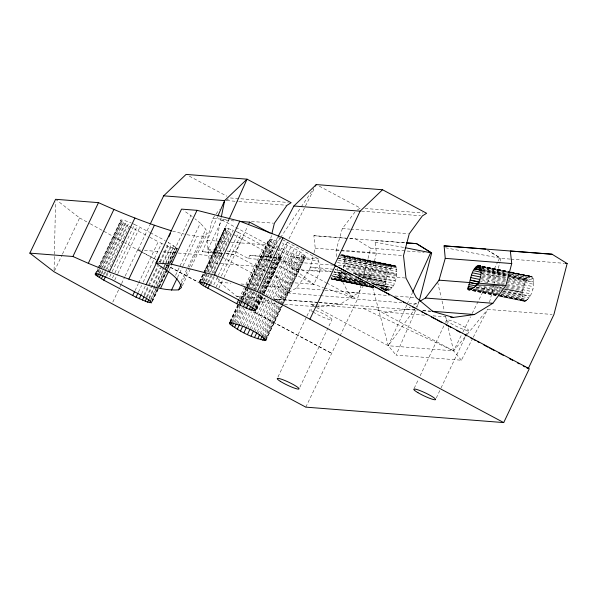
<?xml version="1.0" encoding="UTF-8"?>
<svg xmlns="http://www.w3.org/2000/svg" width="597" height="597" viewBox="0 0 597 597"><rect width="100%" height="100%" fill="white"/><g stroke="black" fill="none" stroke-linecap="round" stroke-linejoin="round"><path stroke-width="0.45" stroke-dasharray="2.98 2.24" d="M54.096 269.926L55.528 202.077M384.311 289.963L387.96 290.717L387.125 290.403C383.543 282.56 386.96 269.777 394.52 265.441L395.356 265.755C399.102 272.128 394.818 293.769 384.356 289.978M524.808 301.403L523.979 301.089C520.39 293.239 523.815 280.463 531.367 276.12L532.203 276.433C535.785 284.276 532.367 297.06 524.808 301.403L499.592 296.231M340.85 254.889L393.557 265.613L340.977 254.837L342.715 254.986C345.514 258.523 343.865 263.658 343.156 267.665L395.848 278.441M221.159 217.689L214.017 252.762L202.279 251.71L217.554 216.778M176.443 250.673L177.339 248.583L176.779 247.859L165.6 240.852M264.128 293.299L281.306 257.113L280.844 255.979L277.889 253.725L259.904 291.59M270.866 258.613L269.12 245.128L271.434 235.502M367.2 280.389L371.11 274.859L376.453 252.994L374.864 240.464L405.453 242.8L348.066 238.375M340.059 335.85L357.439 299.246L362.551 279.545M362.782 278.65L370.685 248.195L355.588 238.89L348.178 238.33M419.124 301.321L416.93 307.418M489.518 302.246L494.167 284.336M494.398 283.441L499.973 261.949M500.204 261.046L500.905 258.359L488.831 250.919M215.129 273.351L209.525 262.725L207.047 240.285L212.793 218.442L215.532 214.711M275.165 299.59L277.911 299.216L296.388 287.963L309.515 270.053L313.85 253.583M314.089 252.688L315.261 248.218L313.88 235.703L347.245 238.255M336.596 256.62L336.036 250.352L342.342 228.554L354.931 212.122M367.924 284.717L330.954 277.18L331.372 279.008L332.119 279.284C336.32 278.224 340.245 274.747 342.111 270.926M472.824 338.096L461.384 360.215L396.065 355.118L416.557 308.268M228.823 219.778L214.017 252.762L224.785 253.606M406.818 305.037L388.266 345.753L396.065 355.118M407.199 304.186L412.609 292.314M54.461 270.941L62.051 254.956M62.446 254.113L79.632 217.935L56.319 199.861M95.11 274.053L97.759 268.695M97.908 268.165L120.93 219.89L124.713 220.517L131.176 222.965M96.192 272.941L98.184 268.732M98.587 267.889L120.96 220.771L120.93 219.89M96.938 272.008L99.341 266.956M99.736 266.113L121.713 219.838M97.796 272.053L98.99 269.523M99.393 268.687L121.766 221.562L120.96 220.771M98.214 272.217L100.214 268.008M100.617 267.172L122.989 220.047M99.095 273.045L100.692 269.68M101.094 268.837L123.064 222.554L121.766 221.562M99.542 273.53L101.938 268.478M102.333 267.635L124.713 220.517M101.236 273.351L124.81 223.711L123.064 222.554M101.647 274.239L104.042 269.187M104.438 268.344L126.81 221.226M103.363 274.62L104.96 271.254M105.356 270.419L126.937 224.979L124.81 223.711M104.445 274.314L106.445 270.105M106.841 269.262L129.221 222.144M106.176 275.12L107.378 272.59M107.773 271.754L129.348 226.315L126.937 224.979M106.654 276.247L108.258 272.881M109.773 276.635L111.773 272.433M112.176 271.59L134.549 224.472L149.526 232.278M112.497 277.956L114.497 273.747M114.893 272.904L137.265 225.785M114.714 280.15L117.512 274.254M117.915 273.411L139.885 227.136M112.818 302.045L119.609 287.739M120.012 286.896L121.206 284.373M121.609 283.53L124.803 276.799M125.206 275.956L137.594 249.874L124.527 242.68M156.048 259.546L137.982 249.904L149.832 224.95M135.064 290.538L138.258 283.806M138.661 282.971L158.235 241.74L148.608 236.599M138.392 292.179L141.593 285.448M143.19 282.082L161.571 243.375L158.235 241.74M141.683 293.702L145.272 286.135M144.041 294.731L158.026 265.284M159.623 261.919L168.809 242.561M144.392 295.903L148.787 286.65M149.19 285.806L158.377 266.449M160.377 262.247L167.966 246.255L173.212 248.262L177.242 248.994M146.362 297.164L160.339 267.71M162.742 262.665L171.526 244.151M147.213 297.037L162.399 265.061M162.794 264.217L170.787 247.389M149.049 297.769L163.429 267.478M163.832 266.635L165.429 263.27M165.824 262.434L173.817 245.598M149.235 298.746L163.22 269.292M163.623 268.456L165.22 265.09M165.615 264.247L173.212 248.262M150.817 299.022L156.414 287.239M156.81 286.403L164.003 271.254M165.6 267.889L175.593 246.852M165.279 269.329L167.279 265.128M167.682 264.284L190.853 215.48L183.682 210.592M150.369 300.992L155.959 289.217M156.362 288.373L164.75 270.702M165.153 269.866L167.548 264.814M167.944 263.971L175.137 248.83M152.004 300.03L157.996 287.403M158.399 286.567L176.779 247.859M151.332 302.082L165.712 271.792M166.108 270.948L168.906 265.061M169.309 264.217L176.496 249.076M152.168 301.589L158.959 287.284M159.354 286.448L177.339 248.583M152.474 301.157L158.862 287.694M159.265 286.858L167.25 270.031M167.653 269.187L169.652 264.978M171.249 261.613L176.04 251.516M168.906 270.762L171.302 265.717M175.555 275.329L200.331 223.159L194.913 218.771M177.466 277.545L182.66 266.605M183.063 265.769L197.04 236.315L204.144 235.994L207.107 233.621L205.816 229.285L200.331 223.159M181.04 281.456L187.436 267.993M187.831 267.15L205.816 229.285M181.369 283.956L188.958 267.963M189.361 267.128L204.144 235.994M182.331 285.784L207.107 233.621M221.36 256.688L207.816 249.553L221.853 219.987L233.897 220.927M199.174 282.18L203.174 273.762M203.57 272.926L224.748 228.33L227.054 228.173L233.285 230.27L212.913 273.18M199.428 281.866L203.025 274.292M204.622 270.926L225.002 228.009M199.861 281.903L225.032 228.89L224.748 228.33M200.211 281.814L203.808 274.239M204.204 273.396L225.778 227.957M201.861 280.172L204.659 274.284M205.062 273.441L225.838 229.688L225.032 228.89M202.286 280.344L227.054 228.173M203.167 281.165L227.136 230.681L225.838 229.688M203.607 281.65L207.607 273.239M208.002 272.396L228.778 228.644M205.308 281.478L208.502 274.747M208.905 273.904L228.882 231.83L227.136 230.681M206.114 281.515L208.905 275.627M210.502 272.262L230.882 229.352M207.428 282.747L231.002 233.099L228.882 231.83M208.517 282.433L212.51 274.023M210.248 283.239L213.442 276.508M210.726 284.373L214.323 276.799M213.845 284.762L238.613 232.591L274.918 251.882M216.166 286.918L220.957 276.821M221.36 275.978L241.337 233.905M227.27 251.068L235.606 251.725L247.695 226.263M218.786 288.269L223.577 278.172M223.979 277.329L243.957 235.263M235.606 251.725L248.345 258.523L249.822 255.419L272.113 257.21M239.136 298.664L262.307 249.859L233.42 234.434M230.039 321.305L238.442 303.612M238.845 302.776L240.046 300.246M240.442 299.403L246.449 286.761M246.845 285.918L268.851 239.584L270.307 239.106L272.023 239.39L279.53 241.845M230.024 321.746L239.225 302.366M240.83 298.993L246.427 287.202M246.83 286.359L269.232 239.173M230.367 322.052L238.77 304.358M239.173 303.515L240.77 300.142M241.173 299.298L246.77 287.5M247.173 286.664L269.18 240.322L268.851 239.584M230.696 322.522L238.696 305.671M239.098 304.828L240.3 302.298M240.695 301.455L246.703 288.821M247.098 287.978L270.307 239.106M232.188 321.402L239.39 306.231M242.188 300.336L247.389 289.381M247.792 288.538L270.195 241.36L269.18 240.322M242.464 300.298L265.635 251.501L262.307 249.859M232.42 322.805L240.024 306.798M242.822 300.895L248.024 289.948M248.419 289.105L272.023 239.39M234.263 321.858L241.061 307.537M242.666 304.164L249.068 290.687M249.464 289.843L271.866 242.658L270.195 241.36M235.121 322.581L242.322 307.41M244.725 302.358L250.33 290.56M250.725 289.717L274.329 240.009M245.748 301.828L268.919 253.024L273.448 254.949M236.524 323.365L243.725 308.201M246.128 303.149L251.733 291.351M252.128 290.508L274.135 244.166L271.866 242.658M237.531 324.358L244.733 309.186M245.128 308.343L246.33 305.821M246.733 304.977L253.128 291.493M253.531 290.649L277.135 240.942M247.71 303.694L254.106 290.232M254.501 289.388L272.881 250.688M248.464 304.022L272.031 254.382M240.098 323.343L246.494 309.865M249.3 303.97L254.897 292.172M255.3 291.329L276.904 245.83L274.135 244.166M241.121 324.716L247.919 310.395M250.718 304.5L256.419 292.664M251.285 305.157L256.874 293.381M243.255 325.096L251.262 308.246M251.658 307.403L258.061 293.918M258.464 293.082L280.068 247.583C288.112 251.352 296.246 256.307 305.224 257.106L305.604 256.703C299.709 249.927 290.314 246.949 282.396 243.009M253.113 305.895L259.508 292.433M253.307 306.865L259.299 294.246M259.695 293.403L277.277 256.382L281.306 257.113M244.173 326.999L251.374 311.835M253.777 306.776L259.777 294.142M260.18 293.299L283.784 243.591M254.889 307.142L279.657 254.979M255.232 307.433L262.023 293.134M262.426 292.291L279.209 256.949M246.695 326.872L253.897 311.701M255.501 308.336L283.508 249.352M256.076 308.149L262.867 293.843M263.27 293.008L280.844 255.979M255.8 309.365L262.986 294.217M263.389 293.381L280.568 257.195M256.635 308.873L262.628 296.254M264.225 292.888L281.403 256.703M256.538 309.283L262.531 296.664M247.762 328.611L262.964 296.597M263.367 295.754L287.373 245.203M250.277 328.596L265.083 297.418M265.486 296.575L287.09 251.083M251.344 330.342L290.955 246.927M253.867 330.208L290.679 252.695M254.785 332.111L269.986 300.097M270.389 299.254L294.388 248.703M257.322 331.648L294.134 254.135M257.949 333.865L273.15 301.843M273.553 301L297.552 250.449M260.113 333.693L274.918 302.522M275.314 301.679L297.321 255.337M260.717 335.529L300.321 252.113M262.516 335.469L300.127 256.27M262.978 337.036L302.589 253.621M264.426 336.932L302.433 256.889M264.658 338.335L280.262 305.477M280.657 304.634L304.261 254.926M265.747 338.059L282.15 303.515M282.553 302.672L304.157 257.173M266.471 337.686L281.672 305.671M282.075 304.828L305.283 255.964M265.62 340.521L282.023 305.977M282.418 305.134L305.224 257.106M266.001 340.111L305.604 256.703M266.404 271.725L285.985 282.172L313.783 284.344L319.932 271.404L318.522 258.911L281.62 239.225M278.001 376.953L306.522 316.888M306.925 316.052L310.089 309.38M299.881 387.169L331.969 319.589M305.806 407.139L339.663 336.686M414.221 388.274L418.579 379.095M420.161 375.759L445.123 323.201M445.519 322.365L446.705 319.858M436.288 397.998L440.646 388.819M441.041 387.983L468.376 330.417A12.089 1.619 25.4 0 0 453.429 321.574A12.089 1.619 25.4 0 0 450.817 323.425A12.089 1.619 25.4 0 0 468.376 330.417M461.384 360.215L453.586 350.849L462.668 332.581M463.078 331.753L470.503 316.798M472.152 313.477L485.361 286.896M487.421 282.747L497.734 261.979M498.152 261.15L499.801 257.829L486.585 249.546M273.113 257.374L279.336 257.867L287.314 242.039M288.993 238.71L314.612 187.906M277.769 237.136L267.598 256.807L280.03 238.367M473.249 337.275L487.659 309.41L552.068 314.44M280.545 237.599L300.746 207.629M301.269 206.86L313.701 188.421M284.575 304.261L319.656 307L340.409 304.097L358.469 292.806L366.692 281.12M415.728 307.739L388.266 345.753L315.709 307.03M416.273 306.992L418.422 304.007L409.184 303.291M216.077 213.965L219.36 209.487M372.655 287.493L388.266 345.753L453.586 350.849L466.511 335.133M467.1 334.417L487.659 309.41M225.92 200.54L230.173 197.95L288.381 202.487M316.373 304.858L376.132 309.522L385.072 312.104L406.423 309.246L410.37 306.91M413.527 305.037L419.057 301.769M357.484 209.831L360.387 208.114L318.738 185.883M217.286 277.441L219.868 282.351L236.494 296.179L256.882 302.097L271.508 300.09M364.991 208.472L422.952 212.995M226.845 200.607L237.949 201.473M238.875 201.547L287 205.301M361.558 211.122L420.542 215.726M212.793 218.442L229.338 219.733M251.397 221.457L273.456 223.174M342.342 228.554L349.782 229.136M350.708 229.203L408.333 233.703M313.88 235.703L347.141 238.3M370.685 248.195L424.273 252.382M510.107 259.083L500.905 258.359L445.175 247.71M511.025 259.15L564.389 263.314M315.261 248.218L376.453 252.994M207.047 240.285L230.211 242.091M231.136 242.166L269.12 245.128M336.036 250.352L403.512 255.613M207.816 249.553L223.562 250.785M276.784 249.307L290.724 256.747L318.522 258.911M202.279 251.71L222.024 253.247L220.554 256.352L177.876 253.016M225.688 253.673L233.763 254.307L265.59 271.292M249.822 255.419L272.225 257.307M137.982 249.904L140.765 250.121M144.474 250.412L159.317 251.568M163.033 251.859L176.943 252.949M248.345 258.523L272.419 260.396M273.344 260.471L333.522 265.165M348.775 274.023L341.499 272.553L346.126 272.911M353.528 273.493L371.11 274.859M209.525 262.725L269.269 267.381M270.187 267.456L272.023 267.598L282.65 287.247L289.941 293.284L319.38 295.582M337.633 268.269L338.036 272.754L347.215 273.471M355.484 274.113L405.99 278.053M319.932 271.404L292.134 269.232L290.724 256.747M296.388 287.963L324.186 290.127M325.111 290.202L358.469 292.806M219.868 282.351L230.949 283.209M241.106 284.008L258.643 285.373M262.337 285.664L282.65 287.247M338.036 272.754L348.058 292.351L389.58 295.597M395.117 296.022L416.333 297.679M320.305 295.657L355.26 298.381L348.058 292.351M357.439 299.246L402.714 302.783M277.911 299.216L318.35 302.373M319.268 302.44L340.409 304.097M406.423 309.246L417.437 310.104M422.952 310.537L430.295 311.112M236.494 296.179L268.001 298.642M273.568 299.075L318.044 302.545M318.977 302.619L417.206 310.283M422.766 310.724L432.034 311.44M314.888 306.597L310.813 304.418L315.447 304.783M256.882 302.097L277.187 303.679M385.072 312.104L425.668 315.268M433.049 315.85L445.966 316.858M309.515 270.053L331.193 271.777M273.016 257.292L279.336 257.867L325.91 282.575M226.539 253.658L233.763 254.307M333.417 269.269L310.321 266.993L332.999 271.926M341.499 272.553L346.947 273.396M356.946 274.956L395.117 280.896L350.596 271.792M186.995 234.725L197.04 236.315M291.717 256.822L318.768 261.12M480.928 273.486L506.428 277.612M507.338 277.762L533.74 282.038L510.129 277.157M476.413 287.194L501.89 291.411M502.801 291.567L530.099 296.082L503.764 290.694M375.073 242.143L404.288 247.546M491.734 286.635L503.577 288.836M504.487 289L522.711 292.388L505.517 288.358M365.289 282.933L336.066 277.538L366.722 283.806M374.423 284.62L391.774 287.821L372.924 283.709M350.349 274.956L333.954 271.844L350.305 275.247M358.543 276.515L385.863 281.709L355.118 274.419M362.991 281.739L332.193 275.881L364.819 282.53M372.05 283.463L385.64 286.053L372.006 282.948M482.794 270.299L527.561 279.008L482.839 268.837M472.72 290.351L499.129 295.493M500.04 295.672L526.442 300.813L500.271 295.284M372.259 286.776L333.141 279.135L373.625 287.418M381.364 288.56L389.55 290.157L381.431 288.441M482.07 266.889L532.628 276.926L480.197 266.404M396.527 267.769L343.894 257.106L396.214 266.993L343.417 255.844L395.759 266.225L343.342 255.717M374.267 287.881L331.372 279.008L374.14 287.567M383.237 289.388L386.878 290.12L383.274 289.358M480.272 266.531L532.882 277.217M343.417 255.844L396.035 266.538M489.861 286.627L503.495 289.396M504.405 289.575L522.584 293.269M337.581 258.232L390.304 268.889L338.626 258.21M476.406 287.261L500.898 292.239M501.808 292.426L529.024 297.955M396.393 275.963L343.685 265.337L396.617 274.456L344.081 262.799L396.751 273.575M357.864 275.874L394.236 283.247M333.91 272.105L351.185 275.598M362.095 277.806L385.729 282.582L361.207 277.501M372.976 284.187L385.662 286.761M482.361 266.098L507.771 271.292M511.405 272.038L531.367 276.12M482.286 266.225L510.42 271.978M511.331 272.165L532.203 276.433M482.301 266.456L508.622 271.836M509.532 272.023L530.405 276.292M482.16 267.292L529.36 276.948M480.727 267.68L507.047 273.068M510.681 273.807L533.375 278.448M481.01 269.307L507.338 274.695M508.248 274.874L533.666 280.075M482.503 272.523L526.084 281.441M481.839 273.665L508.174 279.053M509.084 279.239L533.599 284.254M482.413 274.859L506.017 279.695M506.928 279.874L525.091 283.59M482.383 276.247L533.248 286.65M481.525 277.209L505.137 282.038M506.047 282.224L524.211 285.941M480.913 278.53L532.696 289.12M481.697 279.851L499.868 283.568M500.779 283.754L503.502 284.314M507.137 285.06L523.487 288.403M479.272 280.799L489.264 282.844M506.525 286.373L531.964 291.582M502.04 286.597L504.763 287.157M505.674 287.344L522.935 290.873M341.88 254.673L394.52 265.441M342.715 254.986L395.356 265.755M494.741 286.493L502.01 287.978M505.644 288.724L531.091 293.933M339.865 255.494L392.505 266.262M339.671 256.785L391.408 267.374M483.794 286.612L502.861 290.508M344.163 258.628L396.818 269.396M478.861 286.567L499.741 290.843M503.375 291.582L522.442 295.485M344.23 260.583L396.893 271.359M476.309 287.993L498.055 292.44M502.584 293.366L522.517 297.448M338.387 260.359L389.237 270.762M475.622 288.769L499.965 293.754M500.868 293.933L527.92 299.47M474.115 289.112L497.555 293.903M501.167 294.642L522.808 299.067M473.272 290.067L498.741 295.276M499.652 295.463L523.3 300.298M337.387 262.508L388.237 272.911M472.69 290.366L498.779 295.709M499.682 295.888L525.77 301.224M472.682 290.575L498.779 295.925M499.674 296.105L523.979 301.089M472.57 290.702L495.988 295.5M338.32 265.232L387.363 275.262M346.663 269.546L386.632 277.717M339.678 274.441L356.021 277.784M365.103 279.642L393.244 285.403M358.349 279.232L332.925 274.03L359.282 280.053M367.431 281.09L385.587 284.806M375.744 285.65L391.072 288.791M378.744 286.918L385.953 288.388L378.789 286.724M372.804 286.829L330.962 278.269L374.252 287.448M380.99 288.5L386.446 289.62M382.625 289.254L388.923 290.545M331.372 279.008L373.64 287.65M384.431 289.851L387.125 290.403M332.119 279.284L373.55 287.769M482.025 268.523L509.219 274.127M510.129 274.314L528.255 278.053M482.727 270.389L509.017 275.821M509.928 276.008L527.151 279.568M526.823 300.575L473.212 289.56L499.368 295.097M362.327 281.112L337.902 276.075L363.043 281.56M371.371 282.978L392.177 287.269M371.797 286.164L334.544 278.508L371.513 286.336M380.886 288.03L389.975 289.896M481.98 271.329L506.502 276.404M342.499 271.157L335.238 269.65L345.178 272.06M353.394 273.411L386.087 280.194M482.548 270.672L526.755 280.262L482.667 270.493M331.29 275.71L366.237 283.814M498.286 286.664L501.905 287.515M172.585 231.084L184.286 234.114M310.813 304.418L317.007 306.224M317.888 306.485L319.656 307M261.561 256.479L313.783 284.344L323.492 287.627M324.372 287.926L355.26 298.381M166.406 245.583L167.966 246.255M235.897 231.36L238.613 232.591M132.504 223.547L134.549 224.472M265.635 251.501L268.919 253.024M161.571 243.375L163.212 244.136M363.61 308.545L453.586 350.849L448.131 327.305M326.723 283.008L354.506 297.746M189.339 176.16L226.905 196.204M278.344 237.472L280.806 238.785M221.853 219.987L234.972 226.994M235.793 227.427L275.963 248.867M222.181 257.12L262.187 278.471M263.001 278.903L289.941 293.284M150.332 232.711L164.794 240.419M129.348 226.315L147.802 236.166M165.899 264.807L198.741 282.329M254.583 312.127L331.768 353.32M137.594 249.874L140.877 251.628M141.698 252.068L155.653 259.516M158.936 261.27L160.586 262.143M165.511 264.777L198.353 282.299M254.188 312.097L331.38 353.29M377.073 309.791L453.586 350.849M79.632 217.935L89.423 223.33M90.244 223.785L123.713 242.225M276.904 245.83L279.277 247.143M279.336 257.867L313.783 284.344M190.853 215.48L192.204 216.577M215.562 274.172L216.853 276.62M369.774 276.732L371.453 283.008M437.631 282.03L441.198 297.425M442.041 301.045L444.347 311.007M445.608 316.44L447.287 323.686M271.672 264.904L272.023 267.598M315.694 310.447A12.089 1.619 25.4 0 1 329.895 317.552A12.089 1.619 25.4 0 1 328.425 319.238A12.089 1.619 25.4 0 1 313.88 312.522M313.186 312.089A12.089 1.619 25.4 0 1 311.634 309.209"/><path stroke-width="0.9" d="M478.727 265.352L479.563 265.665C483.861 274.329 478.734 287.515 468.966 289.963L467.809 288.948C470.6 282.426 470.869 265.135 480.54 265.725M221.338 216.786L224.636 200.592L247.054 179.175L291.149 202.704L287 205.301L274.374 223.248L271.851 233.748M419.355 300.425L431.668 252.956L416.572 243.651L406.408 242.86M419.848 301.298L425.377 298.03L439.041 280.165L445.243 258.359L444.101 245.867L552.053 254.225L567.15 263.531L553.904 314.582L528.233 368.655L526.591 367.774M552.053 254.225L510.345 251.038L511.726 263.553L505.98 285.388L492.853 303.291L474.376 314.552L453.347 317.432L450.578 317.216M217.927 215.927L224.636 200.592L163.653 195.838L150.228 224.121M229.203 218.927L247.054 179.175L186.07 174.414L163.653 195.838M412.997 291.463L430.773 252.441L416.572 243.651L406.378 242.875M98.49 202.644L55.588 199.294L29.85 253.128L72.916 256.494L98.49 202.644C122.325 213.42 146.653 223.196 171.682 230.852M72.916 256.494L88.319 263.322L113.885 209.472M95.393 274.62L95.11 274.053L96.139 273.687L99.139 274.374L111.699 279.635L143.243 296.418L150.019 300.701L151.668 302.843L147.638 302.112L135.997 297.224L103.781 280.165L96.199 275.418L95.393 274.62L96.192 272.941M96.199 275.418L96.998 273.732M97.498 276.411L98.699 273.881M99.244 277.56L100.841 274.195M101.363 278.829L102.96 275.463M103.781 280.165L105.378 276.799M88.319 263.322L109.311 271.904L134.877 218.054M109.311 271.904L128.825 279.12L154.392 225.27M132.668 295.59L134.668 291.381M135.997 297.224L137.997 293.023M128.825 279.12C144.989 283.881 161.391 291.097 178.57 289.843L181.533 287.47C178.033 275.71 165.018 270.09 155.966 262.971L181.533 209.122L197.025 210.331L239.793 221.188L282.911 237.77L529.293 368.737L503.719 422.586L305.806 407.139L112.02 303.724L54.058 271.784L29.85 253.128M139.28 298.754L141.28 294.545M146.116 284.702L159.302 256.941M168.884 236.74L170.488 233.375M142.399 300.112L143.996 296.746M145.22 301.239L146.817 297.873M147.638 302.112L148.84 299.582M149.571 302.679L150.369 300.992M155.966 262.971L171.458 264.18L197.025 210.331M160.511 288.433L168.503 271.605M171.473 290.172L177.063 278.389M178.57 289.843L181.369 283.956M200.264 283.538L199.428 281.866L205.308 283.202L215.763 287.761L247.307 304.537L254.091 308.828L255.74 310.962L249.285 309.365L236.733 303.709L203.308 285.687L200.264 283.538L201.062 281.851M201.562 284.53L202.764 282.008M203.308 285.687L204.905 282.314M205.435 286.956L207.032 283.59M207.846 288.291L209.845 284.082M171.458 264.18L214.226 275.038L239.793 221.188M248.479 224.621L249.643 222.159L270.142 233.099M236.733 303.709L238.733 299.507M229.569 323.731L229.621 322.589C242.628 325.119 256.255 331.148 266.001 340.111L265.62 340.521C252.628 338.26 239.979 331.783 229.569 323.731L230.367 322.052M230.584 324.768L231.785 322.246M240.069 305.351L242.061 301.142M232.263 326.074L233.86 322.701M243.352 306.873L245.352 302.672M234.524 327.581L236.128 324.208M246.464 308.231L248.061 304.866M237.293 329.245L239.695 324.186M214.226 275.038L257.344 291.62L282.911 237.77M249.285 309.365L250.882 306M240.457 330.992L242.86 325.94M251.71 310.231L252.904 307.709M253.635 310.798L254.434 309.119M243.897 332.768L246.3 327.708M254.994 311.044L255.8 309.365M247.479 334.492L249.882 329.44M251.068 336.104L253.471 331.051M254.523 337.544L256.926 332.492M257.71 338.753L259.717 334.536M260.516 339.686L262.516 335.469M262.822 340.305L264.023 337.775M264.546 340.588L265.352 338.902M334.447 265.24L360.118 211.174L382.535 189.749L426.639 213.286L422.385 215.875L409.266 233.778L403.512 255.613L405.99 278.053L416.333 297.679L432.959 311.515L453.347 317.432M503.719 422.586L309.933 319.171L335.507 265.322M278.195 236.322L293.873 206.002L316.291 184.577L382.535 189.749M315.253 186.115L316.291 184.577M476.525 285.127L505.98 285.388L478.384 283.15M444.101 245.867L485.809 249.053M293.873 206.002L360.118 211.174M239.457 221.368L249.643 222.159M565.307 263.389L567.15 263.531M445.243 258.359L511.726 263.553M439.041 280.165L469.869 282.568L478.07 284.097M425.377 298.03L492.853 303.291M432.131 311.253L474.376 314.552M405.206 247.718L431.668 252.956M481.764 270.299L474.57 268.702L481.876 270.128M469.869 282.568L478.048 284.232M477.764 265.523L480.488 266.083M476.712 266.172L481.249 267.105M473.421 270.665L481.592 272.336M472.421 272.822L480.592 274.493M471.533 275.165L480.615 277.023M470.794 277.62L479.884 279.486M479.324 281.956L470.242 280.097L479.287 282.217M468.869 284.523L476.137 286.015M468.16 286.329L474.496 287.62M467.802 287.821L472.309 288.739M467.809 288.948L471.451 289.694M468.182 289.649L469.981 290.023M481.115 268.337L475.682 267.21L481.048 268.434M474.57 268.702L481.824 270.202M474.428 268.911L481.645 270.478M257.344 291.62L309.933 319.171M335.268 265.68L336.909 266.553M338.551 267.434L345.939 271.374M347.581 272.254L352.514 274.881M356.618 277.068L361.543 279.702M366.468 282.329L370.573 284.523M372.215 285.396L373.864 286.276M375.506 287.15L377.147 288.023M378.789 288.903L382.893 291.097M384.535 291.97L389.46 294.597M394.386 297.231L398.498 299.418M403.423 302.052L405.064 302.925M412.452 306.865L414.094 307.746M421.489 311.686L423.131 312.567M424.773 313.44L426.415 314.32M431.34 316.947L435.444 319.141M437.086 320.014L442.011 322.641M446.123 324.835L451.048 327.462M456.795 330.529L460.078 332.283M465.003 334.91L466.645 335.79M470.757 337.977L472.399 338.857M474.04 339.73L475.682 340.611M477.324 341.484L478.966 342.365M483.891 344.991L487.995 347.185M489.637 348.058L494.57 350.685M498.674 352.879L503.599 355.506M509.345 358.573L512.629 360.327M517.562 362.954L519.203 363.834M523.308 366.028L524.95 366.901M417.937 392.669A12.089 1.619 25.4 0 0 435.497 399.662A12.089 1.619 25.4 0 0 420.549 390.819A12.089 1.619 25.4 0 0 417.937 392.669M280.306 381.334A12.089 1.619 25.4 0 0 298.679 389.102A12.089 1.619 25.4 0 0 285.463 380.752A12.089 1.619 25.4 0 0 280.306 381.334"/></g></svg>
